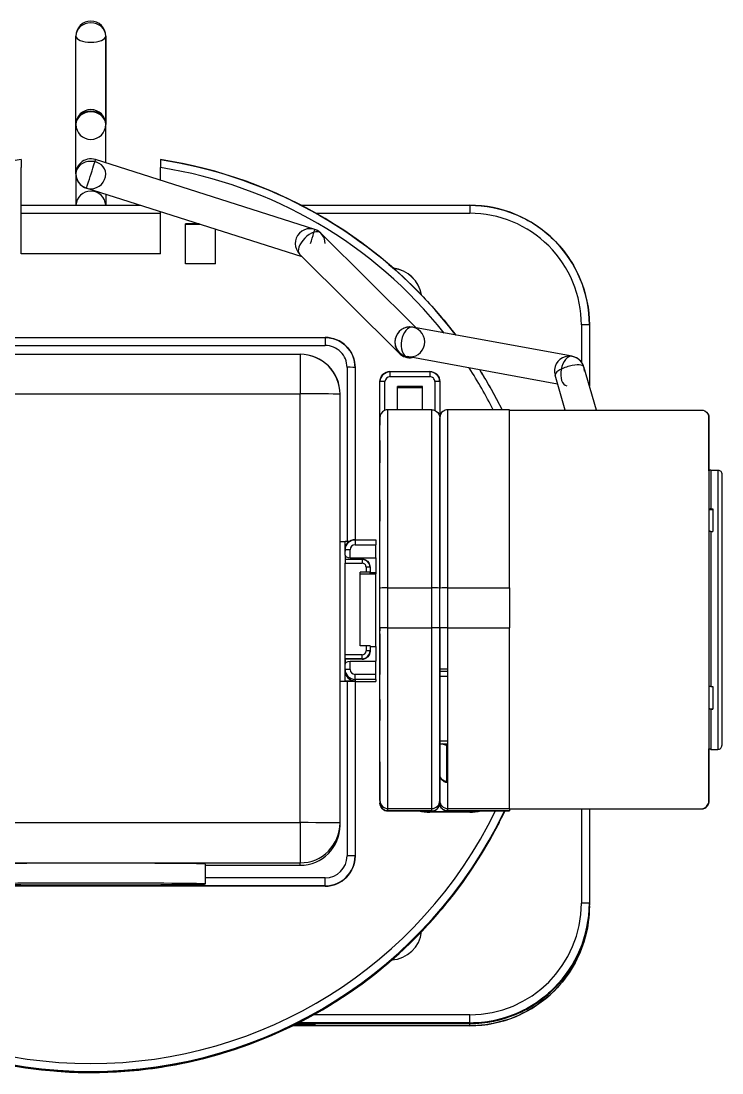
# Model space of a CAD drawing. Header units: millimetres. Extents: x -63 to 63, y -53 to 53.
# Drawn here: x -7 to 63.3, y -52.9 to 52.6 of the extents above; entities that cross this region are included whole.
import ezdxf

# ---------------------------------------------------------------- set-up
doc = ezdxf.new("R2010")
doc.units = ezdxf.units.MM
doc.layers.add('visible', color=7, linetype='Continuous')

msp = doc.modelspace()

# ---------------------------------------------------------------- linework, layer by layer
at = {"layer": 'visible'}
for p, q in [((-1.5, 42.19), (-1.5, 51.06)), ((1.5, 42.19), (1.5, 51.06)), ((1.5, 51.06), (1.5, 42.19)), ((-1.5, 37.24), (-1.5, 42.19)), ((1.5, 38.34), (1.5, 42.19)), ((22.46, 31.67), (0.46, 38.67)), ((-7, 29.21), (-7, 37.87)), ((-1.5, 37.24), (-1.5, 34.09)), ((7, 36.59), (7, 37.87)), ((21.2, 28.92), (-0.46, 35.81)), ((1.5, 35.19), (1.5, 34.09)), ((-7, 34.09), (4.96, 34.09)), ((-7, 34.09), (4.96, 34.09)), ((21.09, 34.09), (38, 34.09)), ((21.09, 34.09), (38, 34.09)), ((-7, 33.29), (7, 33.29)), ((7, 29.21), (7, 33.44)), ((22.56, 33.29), (38, 33.29)), ((9.5, 28.21), (9.5, 32.21)), ((10.85, 32.21), (9.5, 32.21)), ((10.99, 32.17), (9.5, 32.17)), ((12.5, 28.21), (12.5, 31.69)), ((32.63, 21.79), (23.06, 31.3)), ((7, 29.21), (-7, 29.21)), ((30.94, 19.24), (20.94, 29.17)), ((12.5, 28.21), (9.5, 28.21)), ((48.27, 18.94), (32.27, 21.86)), ((49.2, 22.09), (49.2, 18.36)), ((50, 22.09), (50, 15.97)), ((-23.5, 20.83), (23.5, 20.83)), ((-23.5, 20.83), (23.5, 20.83)), ((30.5, 20.38), (30.5, 20.3)), ((-23.5, 20.03), (23.5, 20.03)), ((-21, 19.14), (21, 19.14)), ((-21, 19.14), (21, 19.14)), ((46.82, 16.15), (31.73, 18.91)), ((25.7, 17.83), (25.7, 0.39)), ((26.5, 17.83), (26.5, 0.54)), ((26.5, 17.8), (26.5, 0.54)), ((30, 17.4), (34, 17.4)), ((30, 17.4), (34, 17.4)), ((30, 16.9), (34, 16.9)), ((47.58, 13.55), (46.56, 17.04)), ((50.71, 13.55), (49.44, 17.88)), ((29, 12.6), (29, 16.4)), ((29, 12.57), (29, 16.37)), ((29, 12.04), (29, 16.31)), ((29.5, 13.52), (29.5, 16.4)), ((33.25, 15.9), (30.75, 15.9)), ((30.75, 13.58), (30.75, 15.9)), ((33.25, 15.86), (30.75, 15.86)), ((33.25, 13.58), (33.25, 15.9)), ((34.5, 16.4), (34.5, 13.52)), ((35, 16.4), (35, 12.6)), ((-21, 15.16), (21, 15.16)), ((21, -27.83), (21, 15.16)), ((25, -27.86), (25, 15.14)), ((33.25, 15.82), (30.75, 15.82)), ((33.25, 15.78), (30.75, 15.78)), ((29, 12.78), (29, 12.6)), ((34.2, 13.58), (29.8, 13.58)), ((35, 13.26), (35.17, 13.26)), ((35, 13.26), (35.17, 13.26)), ((35, 12.78), (35, 12.78)), ((42, 13.58), (35.8, 13.58)), ((42, 13.55), (61.23, 13.55)), ((29, 12.57), (29, 12.54)), ((29, 10.51), (29, 12.04)), ((29, 8.22), (29, 8.26)), ((29, 4.51), (29, 8.22)), ((62.2, 7.52), (62.9, 7.52)), ((62.04, 3.59), (62.4, 3.59)), ((62.2, 3.64), (62.4, 3.64)), ((29, 0.09), (29, 2.42)), ((62.2, 1.38), (62.4, 1.38)), ((25, 0.37), (25.5, 0.37)), ((25.5, 0.39), (25.98, 0.39)), ((25.5, -0.61), (25.5, 0.39)), ((26.5, 0.54), (28.6, 0.54)), ((26.5, 0.54), (28.6, 0.54)), ((26.5, 0.04), (28.6, 0.04)), ((28.6, -1.26), (28.6, 0.04)), ((29, -0.08), (29, 0.09)), ((35, -0.08), (35, 0.09)), ((25.5, -0.46), (25.5, -0.61)), ((25.5, -1.01), (25.5, -0.46)), ((26, -1.26), (26, -0.46)), ((35, -0.08), (35, -0.23)), ((35, -12.43), (35, -0.23)), ((25.5, -1.4), (27.2, -1.4)), ((25.5, -1.4), (27.2, -1.4)), ((25.5, -11), (25.5, -1.8)), ((25.5, -1.8), (27.2, -1.8)), ((26, -1.26), (28.6, -1.26)), ((27.6, -2.7), (27, -2.7)), ((27, -10.1), (27, -2.7)), ((27, -2.87), (28.6, -2.87)), ((27, -3.98), (27, -2.87)), ((27.6, -2.2), (27.6, -2.7)), ((27.96, -2.75), (28.6, -2.75)), ((28, -2.2), (28, -2.7)), ((28, -2.74), (28, -2.7)), ((28.6, -2.75), (28.6, -2.87)), ((28.6, -10.15), (28.6, -2.87)), ((29, -8.3), (29, -4.3)), ((29.8, -8.29), (29.8, -4.29)), ((29.8, -4.29), (34.2, -4.29)), ((34.2, -8.29), (34.2, -4.29)), ((35, -8.3), (35, -4.3)), ((35, -8.3), (35, -4.3)), ((35.8, -8.29), (35.8, -4.29)), ((35.8, -4.29), (42, -4.29)), ((42, -4.29), (42, -8.29)), ((29.8, -8.29), (34.2, -8.29)), ((35.8, -8.29), (42, -8.29)), ((27, -10.1), (27, -8.98)), ((29, -8.88), (29, -12.98)), ((27.6, -10.1), (27, -10.1)), ((27.6, -10.1), (27.6, -10.6)), ((28, -10.1), (28, -10.6)), ((28, -10.15), (28.6, -10.15)), ((27.2, -11), (25.5, -11)), ((25.5, -11.4), (25.5, -11.44)), ((27.2, -11.4), (25.5, -11.4)), ((25.5, -13.61), (25.5, -11.44)), ((27.2, -11.44), (25.5, -11.44)), ((27.2, -11.44), (25.5, -11.44)), ((27.2, -11.44), (27.2, -11.4)), ((28, -10.64), (28, -10.6)), ((25.5, -12.46), (25.5, -11.92)), ((25.5, -12.61), (25.5, -12.46)), ((25.5, -13.61), (25.5, -12.61)), ((26, -11.65), (28.6, -11.65)), ((26, -12.46), (26, -11.65)), ((28.6, -12.96), (28.6, -11.65)), ((35, -12.43), (35, -12.98)), ((35, -12.43), (35, -12.66)), ((35.8, -12.43), (35, -12.43)), ((35.8, -12.66), (35, -12.66)), ((25, -13.63), (25.5, -13.63)), ((25.7, -13.67), (25, -13.67)), ((25.5, -13.61), (26.5, -13.61)), ((25.5, -13.61), (25.5, -13.63)), ((25.7, -13.67), (25.7, -31.17)), ((28.6, -12.96), (26.5, -12.96)), ((26.5, -13.46), (26.5, -13.61)), ((28.6, -13.46), (26.5, -13.46)), ((26.5, -13.67), (26.5, -31.17)), ((26.5, -13.68), (26.5, -31.2)), ((28.6, -13.46), (28.6, -13.66)), ((29, -15.49), (29, -12.98)), ((35, -12.98), (35, -13.14)), ((35, -13.14), (35.8, -13.14)), ((62.2, -14.17), (62.4, -14.17)), ((62.04, -16.41), (62.4, -16.41)), ((62.2, -16.46), (62.4, -16.46)), ((29, -21.74), (29, -17.58)), ((35, -19.64), (35.8, -19.64)), ((35, -19.93), (35.8, -19.93)), ((35.8, -20.08), (35.7, -20.08)), ((62.2, -20.48), (62.9, -20.48)), ((35.7, -23.66), (35.8, -23.66)), ((35.8, -23.66), (35.7, -23.66)), ((29, -25.62), (29, -25.86)), ((35, -25.86), (35, -25.62)), ((35, -25.86), (35, -25.62)), ((35, -25.62), (35, -25.62)), ((35, -25.93), (35, -25.93)), ((62, -25.69), (62, -25.62)), ((29.8, -26.66), (29.8, -26.42)), ((29.8, -26.42), (34.2, -26.42)), ((29.8, -26.66), (34.2, -26.66)), ((34.2, -26.66), (29.8, -26.66)), ((34, -26.78), (34, -26.73)), ((38, -26.73), (34, -26.73)), ((38, -26.78), (34, -26.78)), ((38, -26.78), (34, -26.78)), ((34.2, -26.66), (34.2, -26.42)), ((35.8, -26.42), (42, -26.42)), ((35.8, -26.66), (35.8, -26.42)), ((35.8, -26.66), (42, -26.66)), ((42, -26.66), (35.8, -26.66)), ((38, -26.78), (38, -26.73)), ((42, -26.42), (42, -26.45)), ((42, -26.45), (42, -26.66)), ((42, -26.45), (61.23, -26.45)), ((49.2, -26.45), (49.2, -35.9)), ((50, -26.45), (50, -35.91)), ((-21, -27.83), (21, -27.83)), ((25, -28.1), (25, -27.86)), ((26.5, -31.2), (26.5, -31.17)), ((-21, -31.86), (21, -31.86)), ((11.5, -33.98), (11.5, -31.98)), ((11.5, -32.1), (21, -32.1)), ((11.5, -32.1), (21, -32.1)), ((21, -32.1), (21, -31.86)), ((23.5, -33.37), (11.5, -33.37)), ((23.5, -34.17), (-23.5, -34.17)), ((23.5, -34.2), (-23.5, -34.2)), ((23.5, -34.2), (-23.5, -34.2)), ((23.5, -34.2), (23.5, -34.17)), ((50, -35.93), (50, -35.91)), ((50, -35.97), (50, -35.94)), ((50, -36.2), (50, -35.98)), ((38, -47.1), (22.34, -47.1)), ((38, -48.2), (20.24, -48.2)), ((38, -48.2), (20.24, -48.2)), ((20.36, -48.14), (22.5, -48.14)), ((20.4, -48.12), (22.5, -48.12)), ((20.68, -47.98), (38, -47.98)), ((20.69, -47.97), (38, -47.97)), ((38, -47.94), (20.77, -47.94)), ((38, -47.93), (20.79, -47.93)), ((38, -47.93), (20.79, -47.93)), ((38, -47.91), (20.82, -47.91)), ((22.5, -48.12), (22.5, -48.14)), ((22.5, -48.14), (22.5, -48.12)), ((38, -47.93), (38, -47.91)), ((38, -47.97), (38, -47.94)), ((38, -48.2), (38, -47.98))]:
    msp.add_line(p, q, dxfattribs=at)
for centre, radius, start, end in [((0, 51.06), 1.5, 360, 540), ((0, 51.06), 1.5, 360, 540), ((0, 42.19), 1.5, 360, 540), ((0, 42.19), 1.5, 180, 360), ((0, 37.24), 1.5, 432.3418, 612.3418), ((0, 37.24), 1.5, 180, 360), ((0, 34.01), 1.5, 363.0857, 536.9143), ((22, 30.24), 1.5, 405.1768, 585.1768), ((22, 30.24), 1.5, 360, 432.3418), ((32, 20.38), 1.5, 439.6551, 619.6551), ((32, 20.38), 1.5, 360, 540), ((32, 20.3), 1.5, 180, 278.6336), ((21, 15.14), 4, 360, 450), ((32, 20.3), 1.5, 225.1768, 278.6336), ((48, 17.46), 1.5, 376.2977, 556.2977), ((48, 17.46), 1.5, 360, 439.6551), ((21, -28.1), 4, 270, 360)]:
    msp.add_arc(centre, radius, start, end, dxfattribs=at)
for centre, major_axis, ratio, start_param, end_param in [((0, 51.06), (1.5, 0), 0.887137, -6.283185, -3.141593), ((0, 51.06), (-1.5, 0), 0.419264, -6.283185, -3.141593), ((0, 42.19), (1.5, 0), 0.887137, -6.283185, -3.141593), ((0, 42.19), (1.5, 0), 0.836027, -6.283185, -3.141593), ((0, -6.79), (-46, 0), 0.999974, -1.418029, -0.458754), ((0, 37.24), (1.5, 0), 0.836027, -6.283185, -3.141593), ((0, 37.24), (0.46, 1.43), 0.019467, 4.726148, 6.283185), ((0, -6.79), (-46, 0), 0.999974, -2.49102, -1.723564), ((0, 37.24), (0.46, 1.43), 0.019467, 3.148462, 4.726148), ((0, -6.79), (-45.2, 0), 0.999974, -2.471601, -1.726289), ((0, 37.24), (0.46, 1.43), 0.019467, 3.141593, 3.148462), ((38, 22.09), (-12, 0), 0.999974, -3.141593, -1.570796), ((38, 22.09), (-11.2, 0), 0.999974, -3.141593, -1.570796), ((22, 30.24), (0.46, 1.43), 0.019467, 4.726148, 6.283185), ((22, 30.24), (1.06, 1.06), 0.519506, -6.283185, -3.141593), ((30, 24.59), (3.2, 0), 0.999974, 0.154686, 1.461358), ((30, 24.58), (3.2, 0), 0.999974, 0.160149, 1.455436), ((32, 20.38), (0.27, 1.48), 0.560971, -6.283185, -3.141593), ((49.2, 22.09), (-0.8, 0), 0.007208, 3.141593, 4.712389), ((23.5, 17.83), (-3, 0), 0.999974, -3.141593, -1.570796), ((32, 20.38), (-1.5, 0), 0.999974, -6.283185, -3.141593), ((32, 20.3), (-1.5, 0), 0.999974, -6.283185, -4.561782), ((21, 15.14), (-4, 0), 0.999974, -3.141593, -1.570796), ((23.5, 17.83), (-2.2, 0), 0.999974, -3.141593, -1.570796), ((48, 17.46), (0.27, 1.48), 0.560971, -6.283185, -3.141593), ((48, 17.46), (1.44, 0.42), 0.311358, -4.803173, -3.141593), ((48, 17.46), (1.44, 0.42), 0.311358, -6.283185, -4.803173), ((25.7, 17.83), (-0.8, 0), 0.007208, 3.141593, 4.712389), ((30, 16.4), (-1, 0), 0.999974, -1.570796, 0), ((30, 16.4), (-0.5, 0), 0.999974, -1.570796, 0), ((34, 16.4), (-1, 0), 0.999974, -3.141593, -1.570796), ((34, 16.4), (-0.5, 0), 0.999974, -3.141593, -1.570796), ((0, -6.79), (-45.2, 0), 0.999974, -2.674221, -2.567177), ((0, -6.79), (-46, 0), 0.999974, -2.682839, -2.583251), ((29.5, 16.4), (0.5, 0), 0.007208, -4.712389, -3.141593), ((34.5, 16.4), (-0.5, 0), 0.007208, 3.141593, 4.712389), ((21, 15.14), (-4, 0), 0.007208, 3.141593, 4.712389), ((61.2, 12.78), (-0.8, 0), 0.999974, -3.141593, -2.696529), ((26.5, -0.46), (-1, 0), 0.999974, -1.570796, 0), ((26.5, -0.46), (-0.5, 0), 0.999974, -1.570796, 0), ((26, -0.46), (0.5, 0), 0.007208, -4.712389, -3.141593), ((27.2, -2.2), (-0.8, 0), 0.999974, -3.141593, -1.570796), ((27.2, -2.2), (-0.4, 0), 0.999974, -3.141593, -1.570796), ((27.6, -2.2), (-0.4, 0), 0.007208, 3.141593, 4.712389), ((27.6, -2.7), (-0.4, 0), 0.007208, 3.141593, 4.712389), ((27.6, -2.74), (-0.4, 0), 0.007208, 2.684173, 3.141593), ((29.8, -4.3), (-0.8, 0), 0.007208, 4.712389, 6.283185), ((34.2, -4.3), (0.8, 0), 0.007208, -6.283185, -4.712389), ((35.8, -4.3), (-0.8, 0), 0.007208, 4.712389, 6.283185), ((29.8, -8.3), (-0.8, 0), 0.007208, 4.712389, 6.283185), ((34.2, -8.3), (0.8, 0), 0.007208, -6.283185, -4.712389), ((35.8, -8.3), (-0.8, 0), 0.007208, 4.712389, 6.283185), ((27.6, -10.1), (-0.4, 0), 0.007208, 3.141593, 4.712389), ((27.2, -10.6), (-0.4, 0), 0.999974, -4.712389, -3.141593), ((27.2, -10.6), (-0.8, 0), 0.999974, -4.712389, -3.141593), ((27.2, -10.64), (-0.8, 0), 0.999974, -4.712389, -3.141593), ((27.6, -10.6), (-0.4, 0), 0.007208, 3.141593, 4.712389), ((26.5, -12.46), (-1, 0), 0.999974, -6.283185, -4.712389), ((26, -12.46), (0.5, 0), 0.007208, -4.712389, -3.141593), ((26.5, -12.61), (-1, 0), 0.999974, -6.283185, -4.712389), ((26.5, -12.46), (-0.5, 0), 0.999974, -6.283185, -4.712389), ((25.7, -13.67), (-0.8, 0), 0.007208, 3.141593, 4.712389), ((17.5, -13.61), (13, 0), 0.007208, -0.806114, -0.547466), ((35.7, -22.86), (-0.8, 0), 0.999974, -5.777825, -4.712389), ((29.8, -25.62), (-0.8, 0), 0.999974, -6.283185, -4.712389), ((29.8, -25.86), (-0.8, 0), 0.999974, -6.283185, -4.712389), ((34.2, -25.62), (0.8, 0), 0.999974, 4.712389, 6.283185), ((34.2, -25.86), (0.8, 0), 0.999974, 4.712389, 6.283185), ((35.8, -25.62), (-0.8, 0), 0.999974, -6.283185, -4.712389), ((35.8, -25.86), (-0.8, 0), 0.999974, -6.283185, -4.712389), ((61.2, -25.62), (0.8, 0), 0.999974, 5.765469, 6.283185), ((0, -6.89), (46, 0), 0.999974, 3.585684, 5.839094), ((0, -6.79), (-46, 0), 0.999974, -5.836646, -3.588132), ((0, -6.79), (-45.2, 0), 0.999974, -5.828012, -3.596766), ((34, -21.78), (-5, 0), 0.999974, -4.935766, -4.712389), ((34, -21.73), (-5, 0), 0.999974, -4.889364, -4.712389), ((38, -21.78), (-5, 0), 0.999974, -4.712389, -4.489012), ((38, -21.73), (-5, 0), 0.999974, -4.712389, -4.535414), ((21, -27.86), (4, 0), 0.007208, -6.283185, -4.712389), ((21, -27.86), (-4, 0), 0.999974, -4.712389, -3.141593), ((21, -28.1), (-4, 0), 0.999974, -4.712389, -3.141593), ((23.5, -31.17), (-2.2, 0), 0.999974, -4.712389, -3.141593), ((23.5, -31.17), (-3, 0), 0.999974, -4.712389, -3.141593), ((23.5, -31.2), (-3, 0), 0.999974, -4.712389, -3.141593), ((25.7, -31.17), (-0.8, 0), 0.007208, 3.141593, 4.712389), ((0, -31.98), (11.5, 0), 0.007208, -6.283185, -3.141593), ((0, -33.98), (11.5, 0), 0.007208, -6.283185, -3.141593), ((0, -33.98), (11.5, 0), 0.007208, -3.141593, 0), ((38, -35.9), (-11.2, 0), 0.999974, -4.712389, -3.141593), ((38, -35.91), (-12, 0), 0.999974, -4.712389, -3.141593), ((38, -35.93), (-12, 0), 0.999974, -4.712389, -3.141593), ((38, -35.94), (-12, 0), 0.999974, -4.712389, -3.141593), ((38, -35.97), (12, 0), 0.999974, 4.712389, 6.283185), ((38, -35.98), (12, 0), 0.999974, 4.712389, 6.283185), ((38, -36.2), (-12, 0), 0.999974, -4.712389, -3.141593), ((49.2, -35.91), (-0.8, 0), 0.007208, 3.141593, 4.712389), ((30, -38.4), (3.2, 0), 0.999974, 4.77218, 6.174254)]:
    msp.add_ellipse(centre, major_axis=major_axis, ratio=ratio, start_param=start_param, end_param=end_param, dxfattribs=at)
for points, degree in [([(-7, 38.67), (-7, 38.67)], 1), ([(7, 38.67), (7, 38.67)], 1), ([(38, 34.09), (38, 34.09)], 1), ([(23.5, 20.83), (23.5, 20.83)], 1), ([(21, 19.14), (21, 19.14)], 1), ([(21, 19.14), (21, 19.11), (21, 19.04), (21, 18.91), (21, 18.74), (21, 18.53), (21, 18.27), (21, 17.97), (21, 17.64), (21, 17.28), (21, 16.89), (21, 16.48), (21, 16.05), (21, 15.61), (21, 15.16)], 1), ([(30, 17.4), (30, 17.4)], 1), ([(34, 17.4), (34, 17.4)], 1), ([(39.01, 17.58), (40.23, 15.63), (41.24, 13.58)], 2), ([(29, -4.3), (29, -2.38), (29, -0.49), (29, 1.35), (29, 3.12), (29, 4.8), (29, 6.36), (29, 7.78), (29, 9.06), (29, 10.17), (29, 11.09), (29, 11.82), (29, 12.35), (29, 12.67), (29, 12.78)], 1), ([(29, 12.78), (29, 12.78)], 1), ([(29.8, -4.29), (29.8, -2.29), (29.8, -0.31), (29.8, 1.62), (29.8, 3.47), (29.8, 5.23), (29.8, 6.86), (29.8, 8.35), (29.8, 9.69), (29.8, 10.84), (29.8, 11.81), (29.8, 12.58), (29.8, 13.13), (29.8, 13.47), (29.8, 13.58)], 1), ([(34.2, -4.29), (34.2, -2.29), (34.2, -0.31), (34.2, 1.62), (34.2, 3.47), (34.2, 5.23), (34.2, 6.86), (34.2, 8.35), (34.2, 9.69), (34.2, 10.84), (34.2, 11.81), (34.2, 12.58), (34.2, 13.13), (34.2, 13.47), (34.2, 13.58)], 1), ([(35, 12.78), (35, 12.78)], 1), ([(35, 12.78), (35, 12.67), (35, 12.35), (35, 11.82), (35, 11.09), (35, 10.17), (35, 9.06), (35, 7.78), (35, 6.36), (35, 4.8), (35, 3.12), (35, 1.35), (35, -0.49), (35, -2.38), (35, -4.3)], 1), ([(35, -4.3), (35, -2.38), (35, -0.49), (35, 1.35), (35, 3.12), (35, 4.8), (35, 6.36), (35, 7.78), (35, 9.06), (35, 10.17), (35, 11.09), (35, 11.82), (35, 12.35), (35, 12.67), (35, 12.78)], 1), ([(35, 12.78), (35, 12.78)], 1), ([(35.8, -4.29), (35.8, -2.29), (35.8, -0.31), (35.8, 1.62), (35.8, 3.47), (35.8, 5.23), (35.8, 6.86), (35.8, 8.35), (35.8, 9.69), (35.8, 10.84), (35.8, 11.81), (35.8, 12.58), (35.8, 13.13), (35.8, 13.47), (35.8, 13.58)], 1), ([(42, -4.29), (42, -2.29), (42, -0.31), (42, 1.62), (42, 3.47), (42, 5.23), (42, 6.86), (42, 8.35), (42, 9.69), (42, 10.84), (42, 11.81), (42, 12.58), (42, 13.13), (42, 13.47), (42, 13.58)], 1), ([(61.2, 13.55), (61.23, 13.55)], 1), ([(61.23, 13.55), (61.48, 13.55), (61.74, 13.43), (61.9, 13.17)], 3), ([(61.9, 13.17), (61.91, 13.15)], 1), ([(61.91, 13.15), (62, 12.96), (62, 12.68)], 2), ([(61.91, 13.15), (62, 12.97), (62, 12.78)], 2), ([(62, 12.68), (62, 12.78), (62, 12.78)], 2), ([(62, 12.78), (62, 12.78)], 1), ([(62, 7.47), (62, 7.98), (62, 8.48), (62, 8.95), (62, 9.41), (62, 9.84), (62, 10.25), (62, 10.64), (62, 11.01), (62, 11.35), (62, 11.67), (62, 11.97), (62, 12.24), (62, 12.49), (62, 12.71)], 1), ([(62, 12.68), (62, 11.31), (62, 9.37), (62, 6.91), (62, 4.01), (62, 0.77), (62, -2.71), (62, -6.31), (62, -9.91), (62, -13.4), (62, -16.66), (62, -19.59), (62, -22.09), (62, -24.08), (62, -25.49)], 1), ([(29, 12.54), (29, 12.53), (29, 12.04)], 2), ([(35, 12.54), (35, 12.53), (35, 12.04)], 2), ([(35, 12.54), (35, 12.53), (35, 12.49), (35, 12.42), (35, 12.33), (35, 12.22), (35, 12.08), (35, 11.92), (35, 11.74), (35, 11.53), (35, 11.3), (35, 11.05), (35, 10.78), (35, 10.48), (35, 10.17)], 1), ([(29, 10.51), (29, 9.89), (29, 9.13), (29, 8.26)], 3), ([(35, 2.29), (35, 3.28), (35, 4.22), (35, 5.11), (35, 5.94), (35, 6.71), (35, 7.41), (35, 8.04), (35, 8.59), (35, 9.07), (35, 9.46), (35, 9.77), (35, 9.99), (35, 10.12), (35, 10.17)], 1), ([(35, 10.17), (35, 10.16)], 1), ([(62.2, 7.52), (62.09, 7.52), (62, 7.47)], 2), ([(62.2, 7.52), (62.2, 7.5), (62.2, 7.44), (62.2, 7.33), (62.2, 7.19), (62.2, 7), (62.2, 6.78), (62.2, 6.51), (62.2, 6.21), (62.2, 5.87), (62.2, 5.49), (62.2, 5.08), (62.2, 4.63), (62.2, 4.15), (62.2, 3.64)], 1), ([(62.9, 7.52), (62.9, 7.17), (62.9, 6.13), (62.9, 4.47), (62.9, 2.25), (62.9, -0.41), (62.9, -3.36), (62.9, -6.48), (62.9, -9.59), (62.9, -12.55), (62.9, -15.21), (62.9, -17.43), (62.9, -19.09), (62.9, -20.13), (62.9, -20.48)], 1), ([(63.3, 7.12), (63.3, 6.78), (63.3, 5.77), (63.3, 4.15), (63.3, 2), (63.3, -0.58), (63.3, -3.45), (63.3, -6.48), (63.3, -9.51), (63.3, -12.38), (63.3, -14.96), (63.3, -17.11), (63.3, -18.73), (63.3, -19.74), (63.3, -20.08)], 1), ([(29, 4.51), (29, 4.48), (29, 4.42), (29, 4.31), (29, 4.17), (29, 4), (29, 3.81), (29, 3.61), (29, 3.41), (29, 3.22), (29, 3.05), (29, 2.9), (29, 2.8), (29, 2.73), (29, 2.71)], 1), ([(62.04, 3.59), (62, 3.56)], 1), ([(62.2, 3.64), (62.12, 3.64), (62.04, 3.59)], 2), ([(62.4, 3.64), (62.4, 2.96), (62.4, 2.2), (62.4, 1.38)], 3), ([(29, 2.71), (29, 2.53), (29, 2.42), (29, 2.42)], 3), ([(35, 2.29), (35, 2.05), (35, 1.82), (35, 1.6), (35, 1.4), (35, 1.21), (35, 1.04), (35, 0.88), (35, 0.75), (35, 0.63), (35, 0.53), (35, 0.46), (35, 0.4), (35, 0.37), (35, 0.36)], 1), ([(62.2, 1.38), (62.09, 1.38), (62, 1.4)], 2), ([(26.5, 0.54), (26.5, 0.54)], 1), ([(28.6, 0.54), (28.6, 0.54)], 1), ([(35, 0.36), (35, 0.15), (35, 0.09)], 2), ([(25.5, -1.01), (25.5, -1.13), (25.74, -1.27), (26, -1.26)], 3), ([(25.5, -1.01), (25.5, -1.18), (25.5, -1.4)], 2), ([(25.5, -1.4), (25.5, -1.4)], 1), ([(27.2, -1.4), (27.2, -1.4)], 1), ([(28.6, -1.26), (28.6, -1.64), (28.6, -2.15), (28.6, -2.75)], 3), ([(29, -4.09), (29, -4.08), (29, -4.08)], 2), ([(29, -25.62), (29, -25.5), (29, -25.16), (29, -24.62), (29, -23.86), (29, -22.92), (29, -21.79), (29, -20.5), (29, -19.05), (29, -17.47), (29, -15.77), (29, -13.99), (29, -12.13), (29, -10.22), (29, -8.3)], 1), ([(29, -8.3), (29, -8.49), (29, -8.59), (29, -8.59)], 3), ([(29.8, -26.42), (29.8, -26.29), (29.8, -25.94), (29.8, -25.37), (29.8, -24.58), (29.8, -23.59), (29.8, -22.41), (29.8, -21.06), (29.8, -19.54), (29.8, -17.89), (29.8, -16.11), (29.8, -14.24), (29.8, -12.3), (29.8, -10.31), (29.8, -8.29)], 1), ([(34.2, -26.42), (34.2, -26.29), (34.2, -25.94), (34.2, -25.37), (34.2, -24.58), (34.2, -23.59), (34.2, -22.41), (34.2, -21.06), (34.2, -19.54), (34.2, -17.89), (34.2, -16.11), (34.2, -14.24), (34.2, -12.3), (34.2, -10.31), (34.2, -8.29)], 1), ([(35, -8.3), (35, -10.22), (35, -12.13), (35, -13.99), (35, -15.77), (35, -17.47), (35, -19.05), (35, -20.5), (35, -21.79), (35, -22.92), (35, -23.86), (35, -24.62), (35, -25.16), (35, -25.5), (35, -25.62)], 1), ([(35, -25.62), (35, -25.5), (35, -25.16), (35, -24.62), (35, -23.86), (35, -22.92), (35, -21.79), (35, -20.5), (35, -19.05), (35, -17.47), (35, -15.77), (35, -13.99), (35, -12.13), (35, -10.22), (35, -8.3)], 1), ([(35.8, -26.42), (35.8, -26.29), (35.8, -25.94), (35.8, -25.37), (35.8, -24.58), (35.8, -23.59), (35.8, -22.41), (35.8, -21.06), (35.8, -19.54), (35.8, -17.89), (35.8, -16.11), (35.8, -14.24), (35.8, -12.3), (35.8, -10.31), (35.8, -8.29)], 1), ([(42, -26.42), (42, -26.29), (42, -25.94), (42, -25.37), (42, -24.58), (42, -23.59), (42, -22.41), (42, -21.06), (42, -19.54), (42, -17.89), (42, -16.11), (42, -14.24), (42, -12.3), (42, -10.31), (42, -8.29)], 1), ([(29, -8.88), (29, -8.88), (29, -8.78), (29, -8.59)], 3), ([(28.6, -10.15), (28.6, -10.75), (28.6, -11.27), (28.6, -11.65)], 3), ([(25.5, -11.44), (25.5, -11.71), (25.5, -11.92)], 2), ([(25.5, -11.44), (25.5, -11.44)], 1), ([(25.5, -11.44), (25.5, -11.44)], 1), ([(27.2, -11.44), (27.2, -11.44)], 1), ([(27.2, -11.44), (27.2, -11.44)], 1), ([(25.5, -11.92), (25.5, -11.79), (25.74, -11.65), (26, -11.65)], 3), ([(35, -13.14), (35, -13.22), (35, -13.46), (35, -13.85), (35, -14.37), (35, -14.98), (35, -15.67), (35, -16.39), (35, -17.12), (35, -17.8), (35, -18.42), (35, -18.93), (35, -19.32), (35, -19.56), (35, -19.64)], 1), ([(62.2, -14.17), (62.09, -14.17), (62, -14.19)], 2), ([(62.4, -14.17), (62.4, -15), (62.4, -15.76), (62.4, -16.46)], 3), ([(29, -15.49), (29, -15.52), (29, -15.58), (29, -15.69), (29, -15.83), (29, -16), (29, -16.19), (29, -16.39), (29, -16.59), (29, -16.78), (29, -16.95), (29, -17.1), (29, -17.2), (29, -17.27), (29, -17.29)], 1), ([(62.04, -16.41), (62, -16.38)], 1), ([(62.2, -16.46), (62.12, -16.46), (62.04, -16.41)], 2), ([(62.2, -16.46), (62.2, -16.99), (62.2, -17.48), (62.2, -17.95), (62.2, -18.37), (62.2, -18.77), (62.2, -19.12), (62.2, -19.43), (62.2, -19.71), (62.2, -19.94), (62.2, -20.14), (62.2, -20.29), (62.2, -20.39), (62.2, -20.46), (62.2, -20.48)], 1), ([(29, -17.29), (29, -17.47), (29, -17.58), (29, -17.58)], 3), ([(35, -19.64), (35, -19.93), (35, -19.93)], 2), ([(35, -19.93), (35, -20.37), (35, -20.78), (35, -21.17), (35, -21.52), (35, -21.84), (35, -22.13), (35, -22.39), (35, -22.61), (35, -22.81), (35, -22.96), (35, -23.09), (35, -23.17), (35, -23.23), (35, -23.24)], 1), ([(35.7, -20.08), (35.55, -20.08), (35.4, -20.03), (35.28, -19.93)], 3), ([(35.7, -23.66), (35.7, -23.64), (35.7, -23.58), (35.7, -23.49), (35.7, -23.35), (35.7, -23.18), (35.7, -22.98), (35.7, -22.73), (35.7, -22.46), (35.7, -22.14), (35.7, -21.8), (35.7, -21.41), (35.7, -21), (35.7, -20.56), (35.7, -20.08)], 1), ([(62, -25.69), (62, -25.47), (62, -25.23), (62, -24.96), (62, -24.67), (62, -24.35), (62, -24.01), (62, -23.64), (62, -23.24), (62, -22.83), (62, -22.39), (62, -21.93), (62, -21.45), (62, -20.95), (62, -20.43)], 1), ([(62.2, -20.48), (62.09, -20.48), (62, -20.43)], 2), ([(29, -21.74), (29, -22.28), (29, -22.8), (29, -23.27), (29, -23.71), (29, -24.11), (29, -24.47), (29, -24.79), (29, -25.07), (29, -25.31), (29, -25.51), (29, -25.66), (29, -25.77), (29, -25.83), (29, -25.86)], 1), ([(35, -23.24), (35, -23.6), (35, -23.92), (35, -24.23), (35, -24.51), (35, -24.76), (35, -24.99), (35, -25.19), (35, -25.37), (35, -25.52), (35, -25.64), (35, -25.73), (35, -25.8), (35, -25.84), (35, -25.86)], 1), ([(35, -23.24), (35, -23.6), (35, -23.92), (35, -24.23), (35, -24.51), (35, -24.76), (35, -24.99), (35, -25.19), (35, -25.37), (35, -25.52), (35, -25.64), (35, -25.73), (35, -25.8), (35, -25.84), (35, -25.86)], 1), ([(35, -23.24), (35, -23.24)], 1), ([(35.8, -23.82), (35.55, -23.83), (35.31, -23.68), (35.17, -23.45)], 3), ([(35.7, -23.66), (35.7, -23.66)], 1), ([(29, -25.86), (29, -25.86)], 1), ([(35, -25.86), (35, -25.86)], 1), ([(35, -25.86), (35, -25.86)], 1), ([(61.2, -26.45), (61.47, -26.44), (61.74, -26.3), (61.9, -26.02)], 3), ([(62, -25.49), (62, -25.7), (61.97, -25.88), (61.9, -26.02)], 3), ([(62, -25.62), (62, -25.61), (62, -25.49)], 2), ([(29.8, -26.66), (29.8, -26.66)], 1), ([(34, -26.78), (33.44, -26.78), (32.89, -26.66)], 2), ([(34, -26.73), (34, -26.73), (34, -26.66)], 2), ([(34, -26.78), (34, -26.78)], 1), ([(34.2, -26.66), (34.2, -26.66)], 1), ([(35.8, -26.66), (35.8, -26.66)], 1), ([(35.8, -26.66), (35.8, -26.66)], 1), ([(38, -26.73), (38, -26.73), (38, -26.66)], 2), ([(39.11, -26.66), (38.56, -26.78), (38, -26.78)], 2), ([(38, -26.78), (38, -26.78)], 1), ([(38, -26.78), (38, -26.78)], 1), ([(40.5, -28.7), (41.05, -27.69), (41.54, -26.66)], 2), ([(42, -26.66), (42, -26.66)], 1), ([(42, -26.66), (42, -26.66)], 1), ([(61.2, -26.45), (61.23, -26.45)], 1), ([(21, -32.1), (21, -32.1)], 1), ([(21, -32.1), (21, -32.1)], 1), ([(23.5, -34.2), (23.5, -34.2)], 1), ([(23.5, -34.2), (23.5, -34.2)], 1), ([(12.86, -51.06), (17, -49.85), (20.97, -48.06), (24.62, -45.75)], 3), ([(38, -47.94), (38, -47.94), (38, -47.93)], 2), ([(38, -47.93), (38, -47.93)], 1), ([(38, -47.93), (38, -47.93)], 1), ([(38, -48.2), (38, -48.2)], 1), ([(38, -48.2), (38, -48.2)], 1)]:
    msp.add_open_spline(points, degree=degree, dxfattribs=at)
for points, degree, knots in [([(-7, 38.67), (-7, 38.67), (-7, 38.58), (-7, 38.43), (-7, 38.28), (-7, 38.08), (-7, 37.87)], 3, [0, 0, 0, 0, 0.505642, 0.505642, 0.505642, 1, 1, 1, 1]), ([(7, 38.67), (7, 38.67), (7, 38.58), (7, 38.43), (7, 38.28), (7, 38.08), (7, 37.87)], 3, [0, 0, 0, 0, 0.505642, 0.505642, 0.505642, 1, 1, 1, 1]), ([(7, 38.67), (11.98, 37.91), (16.84, 36.31), (21.3, 33.98), (25.77, 31.64), (29.85, 28.57), (33.33, 24.91), (34.49, 23.69), (35.58, 22.41), (36.6, 21.07)], 3, [0, 0, 0, 0, 0.2318624, 0.2318624, 0.2318624, 0.4637249, 0.4637249, 0.4637249, 0.54124, 0.54124, 0.54124, 0.54124]), ([(38, 34.09), (38, 34.09), (38, 34.09), (38, 34.08), (38, 34.08), (38, 34.07), (38, 34.07), (38, 34.06), (38, 34.05), (38, 34.04), (38, 34.03), (38, 34.02), (38, 34.01), (38, 34), (38, 33.98), (38, 33.97), (38, 33.93), (38, 33.9), (38, 33.86), (38, 33.71), (38, 33.5), (38, 33.29)], 3, [0, 0, 0, 0, 0.071429, 0.071429, 0.071429, 0.142857, 0.142857, 0.142857, 0.214286, 0.214286, 0.214286, 0.285714, 0.285714, 0.285714, 0.357143, 0.357143, 0.357143, 0.5, 0.5, 0.5, 1, 1, 1, 1]), ([(38, 34.09), (39.55, 34.09), (41.1, 33.79), (42.53, 33.2), (43.97, 32.62), (45.29, 31.75), (46.39, 30.66), (47.53, 29.55), (48.45, 28.21), (49.06, 26.74), (49.68, 25.27), (50, 23.68), (50, 22.09)], 3, [0, 0, 0, 0, 0.25, 0.25, 0.25, 0.5, 0.5, 0.5, 0.75, 0.75, 0.75, 1, 1, 1, 1]), ([(23.5, 20.83), (23.5, 20.82), (23.5, 20.82), (23.5, 20.82), (23.5, 20.82), (23.5, 20.81), (23.5, 20.81), (23.5, 20.8), (23.5, 20.79), (23.5, 20.78), (23.5, 20.77), (23.5, 20.76), (23.5, 20.75), (23.5, 20.73), (23.5, 20.72), (23.5, 20.71), (23.5, 20.67), (23.5, 20.64), (23.5, 20.59), (23.5, 20.45), (23.5, 20.24), (23.5, 20.03)], 3, [0, 0, 0, 0, 0.071429, 0.071429, 0.071429, 0.142857, 0.142857, 0.142857, 0.214286, 0.214286, 0.214286, 0.285714, 0.285714, 0.285714, 0.357143, 0.357143, 0.357143, 0.5, 0.5, 0.5, 1, 1, 1, 1]), ([(23.5, 20.83), (24.02, 20.83), (24.55, 20.69), (25, 20.43), (25.33, 20.23), (25.63, 19.98), (25.87, 19.67), (26.27, 19.15), (26.5, 18.49), (26.5, 17.83)], 3, [0, 0, 0, 0, 0.333176, 0.333176, 0.333176, 0.578191, 0.578191, 0.578191, 1, 1, 1, 1]), ([(29, 16.4), (29, 16.66), (29.11, 16.92), (29.29, 17.1), (29.48, 17.29), (29.74, 17.4), (30, 17.4)], 3, [0, 0, 0, 0, 0.5, 0.5, 0.5, 1, 1, 1, 1]), ([(30, 17.4), (30, 17.4), (30, 17.34), (30, 17.25), (30, 17.16), (30, 17.03), (30, 16.9)], 3, [0, 0, 0, 0, 0.5, 0.5, 0.5, 1, 1, 1, 1]), ([(34, 17.4), (34, 17.4), (34, 17.34), (34, 17.25), (34, 17.16), (34, 17.03), (34, 16.9)], 3, [0, 0, 0, 0, 0.5, 0.5, 0.5, 1, 1, 1, 1]), ([(34, 17.4), (34.26, 17.4), (34.52, 17.29), (34.71, 17.11), (34.89, 16.92), (35, 16.66), (35, 16.4)], 3, [0, 0, 0, 0, 0.5, 0.5, 0.5, 1, 1, 1, 1]), ([(29.8, 13.58), (29.74, 13.58), (29.68, 13.57), (29.62, 13.56), (29.56, 13.54), (29.5, 13.52), (29.45, 13.5), (29.18, 13.37), (29, 13.08), (29, 12.78)], 3, [0, 0, 0, 0, 0.333333, 0.333333, 0.333333, 0.666667, 0.666667, 0.666667, 1, 1, 1, 1]), ([(34.2, 13.58), (34.37, 13.58), (34.54, 13.52), (34.68, 13.42), (34.88, 13.27), (35, 13.03), (35, 12.78)], 3, [0, 0, 0, 0, 0.818177, 0.818177, 0.818177, 1, 1, 1, 1]), ([(35.8, 13.58), (35.63, 13.58), (35.46, 13.52), (35.32, 13.42), (35.12, 13.27), (35, 13.03), (35, 12.78)], 3, [0, 0, 0, 0, 0.818177, 0.818177, 0.818177, 1, 1, 1, 1]), ([(62.9, 7.52), (63, 7.52), (63.11, 7.48), (63.18, 7.41), (63.26, 7.33), (63.3, 7.23), (63.3, 7.12)], 3, [0, 0, 0, 0, 0.5, 0.5, 0.5, 1, 1, 1, 1]), ([(62.2, 1.38), (62.2, 0.88), (62.2, 0.38), (62.2, -0.14), (62.2, -0.67), (62.2, -1.21), (62.2, -1.76), (62.2, -2.32), (62.2, -2.88), (62.2, -3.46), (62.2, -4.03), (62.2, -4.62), (62.2, -5.2), (62.2, -5.79), (62.2, -6.38), (62.2, -7.56), (62.2, -8.73), (62.2, -9.3), (62.2, -9.88), (62.2, -10.44), (62.2, -11.01), (62.2, -11.56), (62.2, -12.11), (62.2, -12.64), (62.2, -13.16), (62.2, -13.67), (62.2, -14.17)], 2, [0, 0, 0, 0.071429, 0.071429, 0.142857, 0.142857, 0.214286, 0.214286, 0.285714, 0.285714, 0.357143, 0.357143, 0.428571, 0.428571, 0.5, 0.5, 0.642857, 0.642857, 0.714286, 0.714286, 0.785714, 0.785714, 0.857143, 0.857143, 0.928571, 0.928571, 1, 1, 1]), ([(25.5, -0.46), (25.5, -0.2), (25.61, 0.06), (25.79, 0.25), (25.98, 0.43), (26.24, 0.54), (26.5, 0.54)], 3, [0, 0, 0, 0, 0.5, 0.5, 0.5, 1, 1, 1, 1]), ([(26.5, 0.54), (26.5, 0.54), (26.5, 0.48), (26.5, 0.39), (26.5, 0.3), (26.5, 0.17), (26.5, 0.04)], 3, [0, 0, 0, 0, 0.5, 0.5, 0.5, 1, 1, 1, 1]), ([(28.6, 0.54), (28.6, 0.54), (28.6, 0.48), (28.6, 0.39), (28.6, 0.3), (28.6, 0.17), (28.6, 0.04)], 3, [0, 0, 0, 0, 0.5, 0.5, 0.5, 1, 1, 1, 1]), ([(25.5, -1.4), (25.5, -1.4), (25.5, -1.44), (25.5, -1.52), (25.5, -1.59), (25.5, -1.69), (25.5, -1.8)], 3, [0, 0, 0, 0, 0.5, 0.5, 0.5, 1, 1, 1, 1]), ([(27.2, -1.4), (27.2, -1.4), (27.2, -1.44), (27.2, -1.52), (27.2, -1.59), (27.2, -1.69), (27.2, -1.8)], 3, [0, 0, 0, 0, 0.5, 0.5, 0.5, 1, 1, 1, 1]), ([(27.2, -1.4), (27.46, -1.4), (27.72, -1.54), (27.87, -1.76), (27.95, -1.89), (28, -2.04), (28, -2.2)], 3, [0, 0, 0, 0, 0.5, 0.5, 0.5, 1, 1, 1, 1]), ([(25.5, -11.4), (25.5, -11.4), (25.5, -11.35), (25.5, -11.28), (25.5, -11.21), (25.5, -11.1), (25.5, -11)], 3, [0, 0, 0, 0, 0.785398, 0.785398, 0.785398, 1.570796, 1.570796, 1.570796, 1.570796]), ([(28, -10.64), (28, -10.85), (27.91, -11.06), (27.77, -11.21), (27.62, -11.36), (27.41, -11.44), (27.2, -11.44)], 3, [0, 0, 0, 0, 0.5, 0.5, 0.5, 1, 1, 1, 1]), ([(27.2, -11.4), (27.2, -11.4), (27.2, -11.35), (27.2, -11.28), (27.2, -11.21), (27.2, -11.1), (27.2, -11)], 3, [0, 0, 0, 0, 0.785398, 0.785398, 0.785398, 1.570796, 1.570796, 1.570796, 1.570796]), ([(26.5, -13.46), (26.5, -13.46), (26.5, -13.41), (26.5, -13.31), (26.5, -13.22), (26.5, -13.09), (26.5, -12.96)], 3, [0, 0, 0, 0, 0.785398, 0.785398, 0.785398, 1.570796, 1.570796, 1.570796, 1.570796]), ([(28.6, -13.46), (28.6, -13.46), (28.6, -13.41), (28.6, -13.31), (28.6, -13.22), (28.6, -13.09), (28.6, -12.96)], 3, [0, 0, 0, 0, 0.785398, 0.785398, 0.785398, 1.570796, 1.570796, 1.570796, 1.570796]), ([(62.9, -20.48), (63, -20.48), (63.11, -20.44), (63.18, -20.36), (63.26, -20.29), (63.3, -20.19), (63.3, -20.08)], 3, [0, 0, 0, 0, 0.5, 0.5, 0.5, 1, 1, 1, 1]), ([(35, -23.24), (35.02, -23.27), (35.03, -23.3), (35.05, -23.33), (35.2, -23.53), (35.45, -23.66), (35.7, -23.66)], 3, [0, 0, 0, 0, 0.5, 0.5, 0.5, 1, 1, 1, 1]), ([(29.8, -26.66), (29.68, -26.66), (29.56, -26.63), (29.45, -26.57), (29.18, -26.45), (29, -26.16), (29, -25.86)], 3, [0, 0, 0, 0, 0.666667, 0.666667, 0.666667, 1, 1, 1, 1]), ([(34.2, -26.66), (34.37, -26.66), (34.54, -26.6), (34.68, -26.5), (34.88, -26.35), (35, -26.11), (35, -25.86)], 3, [0, 0, 0, 0, 0.818177, 0.818177, 0.818177, 1, 1, 1, 1]), ([(35.8, -26.66), (35.76, -26.66), (35.72, -26.65), (35.69, -26.65), (35.55, -26.63), (35.43, -26.58), (35.32, -26.5), (35.12, -26.35), (35, -26.11), (35, -25.86)], 3, [0, 0, 0, 0, 0.181823, 0.181823, 0.181823, 0.818177, 0.818177, 0.818177, 1, 1, 1, 1]), ([(61.23, -26.45), (61.46, -26.45), (61.7, -26.35), (61.86, -26.13), (61.94, -26.02), (62, -25.87), (62, -25.69)], 3, [0, 0, 0, 0, 0.646708, 0.646708, 0.646708, 1, 1, 1, 1]), ([(21, -27.83), (21, -28.28), (21, -28.73), (21, -28.94), (21, -29.16), (21, -29.37), (21, -29.57), (21, -29.77), (21, -29.97), (21, -30.15), (21, -30.34), (21, -30.5), (21, -30.67), (21, -30.82), (21, -30.97), (21, -31.1), (21, -31.24), (21, -31.35), (21, -31.45), (21, -31.54), (21, -31.63), (21, -31.69), (21, -31.76), (21, -31.8), (21, -31.84), (21, -31.85), (21, -31.86)], 2, [0, 0, 0, 0.142857, 0.142857, 0.214286, 0.214286, 0.285714, 0.285714, 0.357143, 0.357143, 0.428571, 0.428571, 0.5, 0.5, 0.571429, 0.571429, 0.642857, 0.642857, 0.714286, 0.714286, 0.785714, 0.785714, 0.857143, 0.857143, 0.928571, 0.928571, 1, 1, 1]), ([(26.5, -31.2), (26.5, -31.98), (26.18, -32.76), (25.62, -33.32), (25.07, -33.88), (24.29, -34.2), (23.5, -34.2)], 3, [0, 0, 0, 0, 0.500002, 0.500002, 0.500002, 1, 1, 1, 1]), ([(23.5, -34.17), (23.5, -34.17), (23.5, -34.17), (23.5, -34.17), (23.5, -34.16), (23.5, -34.16), (23.5, -34.15), (23.5, -34.14), (23.5, -34.13), (23.5, -34.13), (23.5, -34.11), (23.5, -34.1), (23.5, -34.09), (23.5, -34.08), (23.5, -34.06), (23.5, -34.05), (23.5, -34.01), (23.5, -33.98), (23.5, -33.93), (23.5, -33.78), (23.5, -33.58), (23.5, -33.37)], 3, [0, 0, 0, 0, 0.1122, 0.1122, 0.1122, 0.224399, 0.224399, 0.224399, 0.336599, 0.336599, 0.336599, 0.448799, 0.448799, 0.448799, 0.560999, 0.560999, 0.560999, 0.785398, 0.785398, 0.785398, 1.570796, 1.570796, 1.570796, 1.570796]), ([(27.94, -43.43), (29.63, -42.14), (31.24, -40.73), (32.73, -39.21), (34.14, -37.78), (35.46, -36.27), (36.67, -34.67)], 3, [0, 0, 0, 0, 0.535247, 0.535247, 0.535247, 1, 1, 1, 1]), ([(50, -35.93), (50, -38.03), (49.44, -40.13), (48.38, -41.95), (47.86, -42.85), (47.22, -43.68), (46.49, -44.41), (45.75, -45.15), (44.92, -45.78), (44.03, -46.3), (42.21, -47.36), (40.11, -47.93), (38, -47.93)], 3, [0, 0, 0, 0, 0.334995, 0.334995, 0.334995, 0.5, 0.5, 0.5, 0.665006, 0.665006, 0.665006, 1, 1, 1, 1]), ([(50, -36.2), (50, -38.31), (49.44, -40.41), (48.38, -42.23), (47.86, -43.12), (47.22, -43.95), (46.49, -44.69), (45.75, -45.42), (44.92, -46.06), (44.03, -46.58), (42.21, -47.64), (40.11, -48.2), (38, -48.2)], 3, [0, 0, 0, 0, 0.334995, 0.334995, 0.334995, 0.5, 0.5, 0.5, 0.665006, 0.665006, 0.665006, 1, 1, 1, 1]), ([(38, -47.91), (38, -47.91), (38, -47.91), (38, -47.9), (38, -47.9), (38, -47.89), (38, -47.89), (38, -47.88), (38, -47.87), (38, -47.86), (38, -47.85), (38, -47.84), (38, -47.83), (38, -47.81), (38, -47.8), (38, -47.78), (38, -47.75), (38, -47.71), (38, -47.67), (38, -47.52), (38, -47.31), (38, -47.1)], 3, [0, 0, 0, 0, 0.1122, 0.1122, 0.1122, 0.224399, 0.224399, 0.224399, 0.336599, 0.336599, 0.336599, 0.448799, 0.448799, 0.448799, 0.560999, 0.560999, 0.560999, 0.785398, 0.785398, 0.785398, 1.570796, 1.570796, 1.570796, 1.570796]), ([(-3.41, -52.77), (-1.14, -52.93), (1.15, -52.93), (3.42, -52.76), (5.88, -52.58), (8.34, -52.2), (10.74, -51.62)], 3, [0, 0, 0, 0, 0.436511, 0.436511, 0.436511, 1, 1, 1, 1])]:
    msp.add_open_spline(points, degree=degree, knots=knots, dxfattribs=at)

doc.saveas('drawing.dxf')
